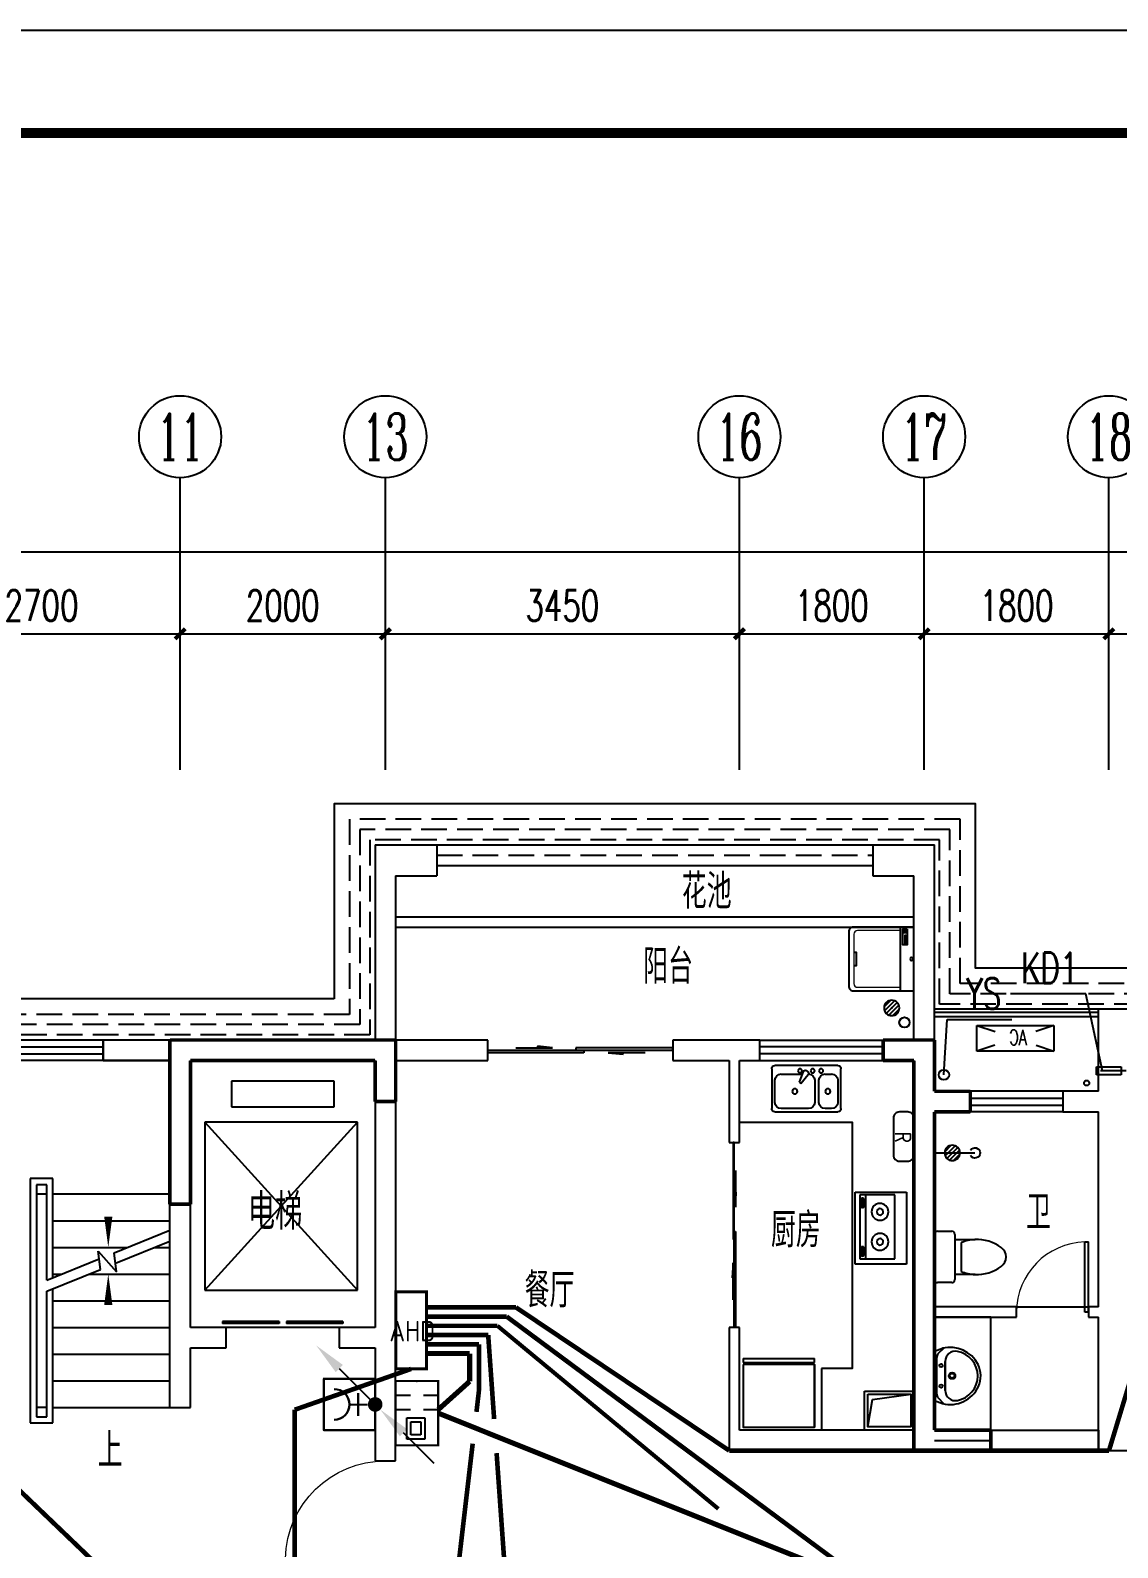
# Model space of a CAD drawing. Extents: x -993182 to -819982, y 169304 to 600104.
# Drawn here: x -881358 to -870763, y 278323 to 293104 of the extents above; entities that cross this region are included whole.
import ezdxf
from ezdxf.enums import TextEntityAlignment as Align

# ---------------------------------------------------------------- set-up
doc = ezdxf.new("R2010")
doc.units = 0
doc.header["$LTSCALE"] = 1000
doc.header["$MEASUREMENT"] = 0
doc.linetypes.add('DASH', pattern=[0.35, 0.25, -0.1])
for name, color, linetype in [('AXIS', 3, 'Continuous'), ('AXIS_TEXT', 7, 'Continuous'), ('DIM_LEAD', 3, 'Continuous'), ('DIM_SYMB', 3, 'Continuous'), ('EQUIP-安防', 3, 'Continuous'), ('EQUIP-消防', 3, 'Continuous'), ('EQUIP-通讯', 3, 'Continuous'), ('kan', 146, 'Continuous'), ('KTIAO', 124, 'Continuous'), ('LWIRE', 4, 'Continuous'), ('PUB_TEXT', 7, 'Continuous'), ('PUB_TITLE', 146, 'Continuous'), ('STAIR', 2, 'Continuous'), ('VPIPE-污水', 2, 'Continuous'), ('WALL', 4, 'Continuous'), ('WINDOW', 2, 'Continuous'), ('WIRE-信号', 4, 'TG_S'), ('WIRE-综合布线', 5, 'TG_GCS'), ('WIRE-网络', 6, 'TG_TD'), ('WIRE-通讯', 4, 'TG_TP'), ('冷凝水管', 6, 'Continuous'), ('家具', 187, 'Continuous'), ('屋面', 139, 'Continuous'), ('栏杆', 169, 'Continuous'), ('空调、空调洞', 66, 'Continuous'), ('面层', 215, 'Continuous')]:
    doc.layers.add(name, color=color, linetype=linetype)
doc.layers.add('RENDERING', color=125, linetype='Continuous', lineweight=13)
doc.layers.add('洁、厨具', color=8, linetype='Continuous', lineweight=9)
doc.styles.add('_ROMANC', font='romanc__.ttf', dxfattribs={"width": 0.700005})
doc.styles.add('_SIMPLEX', font='SIMPLEX.shx', dxfattribs={"width": 0.75})
doc.styles.add('_TCH_AXIS', font='COMPLEX', dxfattribs={"bigfont": 'GBCBIG'})
doc.styles.add('_TCH_DIM', font='SIMPLEX', dxfattribs={"bigfont": 'GBCBIG'})
doc.styles.add('_TCH_DIM_T3', font='SIMPLEX', dxfattribs={"width": 0.705882, "bigfont": 'GBCBIG'})
doc.styles.add('_TEL_ATTDEF', font='GBENOR', dxfattribs={"width": 0.8, "height": 3, "bigfont": 'GBCBIG'})
doc.styles.add('_TEL_DIM', font='ICED', dxfattribs={"width": 0.8, "height": 3.5, "bigfont": 'BZHZ'})
doc.styles.add('COMPLEX', font='COMPLEX')
doc.styles.add('DIM_FONT', font='simplex_.ttf', dxfattribs={"width": 0.7, "bigfont": 'GBCBIG'})
doc.styles.add('hnurban', font='tssdeng.shx', dxfattribs={"width": 0.8, "bigfont": 'tssdchn.shx'})
doc.styles.get("Standard").update_dxf_attribs({"font": 'gbenor.shx', "bigfont": 'gbcbig.shx'})
doc.styles.add('TG_LINETYPE', font='ICED', dxfattribs={"width": 0.8, "height": 2, "bigfont": 'BZHZ'})
doc.linetypes.add('TG_GCS', pattern='A,1,-0.6,["GCS",TG_LINETYPE,S=0.1,R=0,X=-0.52,Y=-0.1],0', length=1.6)
doc.linetypes.add('TG_S', pattern='A,1,-0.3,["S",TG_LINETYPE,S=0.1,R=0,X=-0.23,Y=-0.1],0', length=1.3)
doc.linetypes.add('TG_TD', pattern='A,1,-0.45,["TD",TG_LINETYPE,S=0.1,R=0,X=-0.38,Y=-0.1],0', length=1.45)
doc.linetypes.add('TG_TD+TV', pattern='A,1,-0.9,["TD+TV",TG_LINETYPE,S=0.1,R=0,X=-0.82,Y=-0.1],0', length=1.9)
doc.linetypes.add('TG_TP', pattern='A,1,-0.45,["TP",TG_LINETYPE,S=0.1,R=0,X=-0.38,Y=-0.1],0', length=1.45)
doc.linetypes.add('TG_WS', pattern='A,1,-0.45,["WS",TG_LINETYPE,S=0.1,R=0,X=-0.38,Y=-0.1],0', length=1.45)
doc.dimstyles.new('_TCH_ARCH&&100', dxfattribs={"dimtxt": 297.5, "dimasz": 100, "dimexe": 250, "dimexo": 300, "dimgap": 126.25, "dimtad": 1, "dimdec": 0, "dimzin": 0, "dimdsep": 46, "dimtxsty": '_TCH_DIM_T3', "dimblk": 'ARCHTICK', "dimcen": 0.09, "dimclrt": 7, "dimazin": 2, "dimtfac": 1, "dimtdec": 0, "dimtix": 1, "dimtmove": 2, "dimatfit": 3, "dimfxl": 0, "dimtolj": 1, "dimtzin": 0, "dimarcsym": 0})

# ---------------------------------------------------------------- blocks, each defined once
blk = doc.blocks.new('ASDGFSDFGGDF')
at = {"layer": '家具'}
for p, q in [((695, -609), (695, 0)), ((695, -609), (695, 0)), ((0, -670), (0, -629)), ((0, -629), (28, -629)), ((0, -670), (695, -670)), ((28, -629), (28, -609)), ((695, -609), (666, -609)), ((666, -609), (666, -629)), ((666, -629), (695, -629)), ((695, -629), (695, -670))]:
    blk.add_line(p, q, dxfattribs=at)
for points in [[(0, -609), (0, 0), (695, 0), (695, -609)], [(666, -609), (28, -609), (28, -629), (666, -629)]]:
    blk.add_lwpolyline(points, close=True, dxfattribs=at)
blk = doc.blocks.new('sdfdsfgf')
at = {"layer": '家具'}
for points in [[(1414289, 21341), (1413809, 21341), (1413809, 20961), (1414289, 20961), (1414289, 21341)], [(1414259, 20991), (1414211, 21259), (1413839, 21311)]]:
    blk.add_lwpolyline(points, dxfattribs=at)
blk.add_lwpolyline([(1414259, 21311), (1413839, 21311), (1413839, 20991), (1414259, 20991)], close=True, dxfattribs=at)
blk = doc.blocks.new('A$C685A49D5')
at = {"layer": '家具'}
for p, q in [((31, 450), (644, 450)), ((0, 31), (0, 419)), ((31, 307), (31, 92)), ((153, 368), (92, 368)), ((215, 92), (215, 307)), ((256, 307), (256, 92)), ((390, 277), (320, 363)), ((340, 402), (325, 393)), ((369, 391), (408, 287)), ((583, 368), (377, 368)), ((644, 92), (644, 307)), ((675, 419), (675, 31)), ((408, 287), (390, 277)), ((644, 0), (31, 0)), ((92, 31), (153, 31)), ((317, 31), (583, 31))]:
    blk.add_line(p, q, dxfattribs=at)
for centre, radius in [((194, 399), 20.5), ((276, 399), 20.5), ((399, 399), 20.5), ((128, 199), 25.6), ((450, 199), 25.6)]:
    blk.add_circle(centre, radius, dxfattribs=at)
for centre, radius, start, end in [((31, 419), 30.7, 90, 180), ((644, 419), 30.7, 0, 90), ((92, 307), 61.4, 90, 180), ((153, 307), 61.4, 0, 90), ((317, 307), 61.4, 90, 180), ((335, 376), 20.5, 120, 219.4623), ((350, 384), 20.5, 20.5377, 120), ((583, 307), 61.4, 0, 90), ((31, 31), 30.7, 180, 270), ((92, 92), 61.4, 180, 270), ((153, 92), 61.4, 270, 0), ((317, 92), 61.4, 180, 270), ((583, 92), 61.4, 270, 0), ((644, 31), 30.7, 270, 0)]:
    blk.add_arc(centre, radius, start, end, dxfattribs=at)
at = {"layer": '家具', "style": 'DIM_FONT', "width": 0.8, "flags": 9}
for tag in ['YSIZE', 'XSIZE']:
    blk.add_attdef(tag, (338, 450), '', height=0.5, rotation=270, dxfattribs=at)
blk = doc.blocks.new('$plan$00001601')
at = {"layer": '家具'}
for p, q in [((-350, 16), (350, 16)), ((-350, -484), (-350, 16)), ((350, 16), (350, -484)), ((-323, -98), (-323, -440)), ((299, -98), (-323, -98)), ((299, -440), (299, -98)), ((-323, -384), (299, -384)), ((-323, -440), (299, -440)), ((-291, -407), (-291, -418)), ((-216, -416), (-280, -416)), ((-280, -416), (-280, -433)), ((-280, -433), (-216, -433)), ((-216, -433), (-216, -416)), ((-199, -408), (-199, -418)), ((182, -407), (182, -418)), ((193, -416), (193, -433)), ((257, -416), (193, -416)), ((193, -433), (257, -433)), ((257, -433), (257, -416)), ((274, -408), (274, -418)), ((350, -484), (-350, -484))]:
    blk.add_line(p, q, dxfattribs=at)
for points in [[(-199, -408, 0.259034), (-201, -404, 0.076276), (-213, -399, 0.036515), (-226, -397, 0.026615), (-245, -396, 0.026615), (-264, -397, 0.036515), (-277, -399, 0.076276), (-289, -404, 0.259034), (-291, -408, 0.078462), (-291, -409, 0.056762)], [(-199, -418, 0.259034), (-201, -415, 0.076276), (-213, -410, 0.036515), (-226, -407, 0.026615), (-245, -406, 0.026615), (-264, -407, 0.036515), (-277, -410, 0.076276), (-289, -415, 0.259034), (-291, -418, 0.259034), (-289, -422, 0.056762), (-280, -426, 0.036515)], [(-216, -427, 0.008736), (-213, -427, 0.076276), (-201, -422, 0.259034), (-199, -418, 0.259034)], [(274, -408, 0.259034), (272, -404, 0.076276), (260, -399, 0.036515), (247, -397, 0.026615), (228, -396, 0.026615), (209, -397, 0.036515), (196, -399, 0.076276), (184, -404, 0.259034), (182, -408, 0.078462), (182, -409, 0.056762)], [(274, -418, 0.259034), (272, -415, 0.076276), (260, -410, 0.036515), (247, -407, 0.026615), (228, -406, 0.026615), (209, -407, 0.036515), (196, -410, 0.076276), (184, -415, 0.259034), (182, -418, 0.259034), (184, -422, 0.056762), (193, -426, 0.036515)], [(257, -427, 0.008736), (260, -427, 0.076276), (272, -422, 0.259034), (274, -418, 0.259034)]]:
    blk.add_lwpolyline(points, format="xyb", dxfattribs=at)
for centre, radius, start, end in [((-158, -243), 82.5, 0.964, 0), ((-158, -243), 31.6, 0.6532, 0), ((134, -243), 82.5, 180, 179.036), ((134, -243), 31.6, 180, 179.3468)]:
    blk.add_arc(centre, radius, start, end, dxfattribs=at)
blk = doc.blocks.new('A$C3451006C')
blk.add_lwpolyline([(-50, 330), (-50, -30, 0.414214), (10, -90), (90, -90, 0.414214), (150, -30), (150, 330, 0.414214), (90, 390), (10, 390, 0.414214)], format="xyb", close=True)
at = {"style": '_SIMPLEX', "width": 0.8}
blk.add_text('R', height=150, rotation=270, dxfattribs=at).set_placement((-32, 144), align=Align.CENTER)
blk = doc.blocks.new('$plan$00001623')
at = {"layer": '家具', "linetype": 'Continuous'}
blk.add_line((-341, -145), (342, -145), dxfattribs=at)
at = {"layer": '家具'}
blk.add_lwpolyline([(295, -706), (-295, -706, -0.414214), (-345, -656), (-345, 0), (345, 0), (345, -656, -0.414214)], format="xyb", close=True, dxfattribs=at)
at = {"layer": '家具', "lineweight": 13}
blk.add_lwpolyline([(307, -145), (307, -611, -0.414214), (267, -651), (-267, -651, -0.414214), (-307, -611), (-307, -145)], format="xyb", dxfattribs=at)
at = {"layer": '家具'}
for points in [[(323, -72), (152, -72), (152, -120), (323, -120)], [(163, -86), (177, -86), (177, -99), (163, -99)], [(189, -86), (202, -86), (202, -99), (189, -99)], [(213, -86), (227, -86), (227, -99), (213, -99)], [(239, -86), (253, -86), (253, -99), (239, -99)], [(281, -110), (309, -110), (309, -80), (281, -80)]]:
    blk.add_lwpolyline(points, close=True, dxfattribs=at)
blk.add_lwpolyline([(-71, -651), (-71, -623), (0, -623), (71, -623), (71, -651)], dxfattribs=at)
blk.add_circle((0, -25), 16, dxfattribs=at)
blk = doc.blocks.new('90304092557924')
at = {"layer": 'KTIAO'}
for p, q in [((-375, 125), (-198, 66)), ((-375, 125), (-375, -125)), ((375, 125), (-375, 125)), ((375, 125), (198, 66)), ((375, -125), (375, 125)), ((-203, -68), (-375, -125)), ((-375, -125), (375, -125)), ((200, -67), (375, -125))]:
    blk.add_line(p, q, dxfattribs=at)
at = {"layer": 'KTIAO', "style": '_ROMANC', "width": 0.7}
blk.add_text('AC', height=148.6, dxfattribs=at).set_placement((-113, -66))
at = {"layer": 'KTIAO', "style": 'DIM_FONT', "oblique": 0, "width": 0.6, "flags": 9}
for tag in ['XSIZE', 'YSIZE']:
    blk.add_attdef(tag, (-375, -125), '', height=0.5, dxfattribs=at)
blk = doc.blocks.new('M_E6')
for p, q in [((-240, 0), (-270, -79)), ((240, 0), (-240, 0)), ((-237, 0), (239, 0)), ((240, 0), (270, -79)), ((-213, -36), (-271, -91)), ((-179, -23), (181, -23)), ((141, -105), (-141, -105)), ((-141, -105), (141, -105)), ((217, -37), (274, -95))]:
    blk.add_line(p, q)
for centre, radius in [((-99, -65), 16.3), ((2, -172), 31.6), ((101, -65), 16.3), ((2, -172), 23)]:
    blk.add_circle(centre, radius)
for centre, radius, start, end in [((28, -152), 307, 166.1751, 244.7296), ((-141, -205), 100, 90, 190.5602), ((-179, -73), 50, 90, 133.181), ((-28, -152), 307, 297.0639, 13.8249), ((141, -205), 100, 349.4398, 90), ((181, -73), 50, 44.5607, 90), ((0, -179), 243, 190.5602, 349.4398), ((0, -201), 250, 245.8071, 296.4628), ((28, -152), 307, 266.589, 266.5936)]:
    blk.add_arc(centre, radius, start, end)
at = {"width": 0.8, "flags": 9}
for tag in ['XSIZE', 'YSIZE']:
    blk.add_attdef(tag, (0, 0), '', height=0.5, dxfattribs=at)
blk = doc.blocks.new('1')
for p, q in [((-550, -239), (-550, 201)), ((-520, 231), (-380, 231)), ((-350, 201), (-350, 151)), ((-350, 151), (-350, -189)), ((-350, 151), (-154, 151)), ((-289, 121), (-289, -159)), ((-380, -269), (-520, -269)), ((-154, -189), (-350, -189)), ((-350, -189), (-350, -239))]:
    blk.add_line(p, q)
for centre, radius, start, end in [((-520, 201), 30, 90, 180), ((-380, 201), 30, 360, 90), ((-137, -247), 398, 92.544, 112.5495), ((-137, -247), 398, 53.3619, 92.544), ((40, -19), 110, 303.4509, 56.5491), ((-137, 208), 398, 267.456, 306.6381), ((-520, -239), 30, 180, 270), ((-380, -239), 30, 270, 360), ((-137, 208), 398, 247.4505, 267.456)]:
    blk.add_arc(centre, radius, start, end)
blk = doc.blocks.new('$lvtry$00000168')
at = {"color": 0}
blk.add_line((0, 0), (0, -395), dxfattribs=at)
blk.add_arc((0, -395), 50, 121.0332, 58.9668, dxfattribs=at)
for p in [(0, 0), (0, -223)]:
    blk.add_point(p, dxfattribs=at)
blk = doc.blocks.new('$lvtry$00000171')
for p, q in [((-74, 11), (-11, 74)), ((-70, -27), (27, 70)), ((-53, -53), (53, 53)), ((-27, -70), (70, 27)), ((11, -74), (74, -11))]:
    blk.add_line(p, q)
blk.add_circle((0, 0), 75)
blk.add_point((0, 0))
blk = doc.blocks.new('A$C6BE329BC')
at = {"layer": '家具'}
blk.add_blockref('$lvtry$00000168', (75, 445), dxfattribs=at)
at = {"layer": '家具', "rotation": 180}
blk.add_blockref('$lvtry$00000171', (75, 271), dxfattribs=at)
blk = doc.blocks.new('TRHH')
at = {"color": 6}
blk.add_circle((-233616, -461390), 50, dxfattribs=at)
blk = doc.blocks.new('q5')
at = {"color": 3, "const_width": 35}
for points in [[(-508342, -554044), (-506142, -554044)], [(-508342, -555644), (-508342, -554044)], [(-506142, -554644), (-506142, -554044)], [(-501392, -554044), (-500892, -554044)], [(-501392, -554244), (-501392, -554044)], [(-500892, -554544), (-500892, -554044)], [(-508142, -554244), (-506342, -554244)], [(-508142, -555644), (-508142, -554244)], [(-506342, -554644), (-506342, -554244)], [(-501392, -554244), (-501092, -554244)], [(-501092, -554744), (-501092, -554244)], [(-500892, -554544), (-500542, -554544)], [(-500542, -554544), (-500542, -554744)], [(-506142, -554644), (-506342, -554644)], [(-501092, -558044), (-501092, -554744)], [(-500892, -557844), (-500892, -554744)], [(-500892, -554744), (-500542, -554744)], [(-508142, -555644), (-508342, -555644)], [(-500892, -557844), (-500342, -557844)], [(-500342, -557844), (-500342, -558044)], [(-501092, -558044), (-500342, -558044)]]:
    blk.add_lwpolyline(points, dxfattribs=at)
blk = doc.blocks.new('A$C06D6341B')
at = {"layer": '空调、空调洞', "linetype": 'DASH'}
for p, q in [((40, 0), (40, 340)), ((80, 290), (0, 290)), ((0, 290), (0, 50)), ((80, 50), (80, 290)), ((0, 50), (80, 50))]:
    blk.add_line(p, q, dxfattribs=at)
blk = doc.blocks.new('kt')
at = {"layer": 'DIM_LEAD'}
for p, q in [((-423467, -787455), (-424204, -787455)), ((-423307, -788204), (-423467, -787455)), ((-423307, -788204), (-423467, -787455)), ((-423307, -788204), (-423467, -787455)), ((-423307, -788204), (-423467, -787455)), ((-423307, -788204), (-423467, -787455))]:
    blk.add_line(p, q, dxfattribs=at)
at = {"layer": 'VPIPE-污水'}
blk.add_circle((-425236, -787733, -76424), 50, dxfattribs=at)
at = {"layer": '冷凝水管'}
blk.add_circle((-423460, -788323, -76424), 25, dxfattribs=at)
at = {"layer": '家具', "yscale": -1, "rotation": 89.9999999999961}
blk.add_blockref('$lvtry$00000171', (-425360, -787592, -76424), dxfattribs=at)
at = {"layer": '空调、空调洞', "xscale": -1, "rotation": 90}
blk.add_blockref('A$C06D6341B', (-423074, -788164, -76424), dxfattribs=at)
at = {"layer": 'DIM_LEAD', "color": 7, "style": '_TCH_DIM', "width": 0.705882}
blk.add_text('KD1', height=297.5, dxfattribs=at).set_placement((-424099, -787350))
blk = doc.blocks.new('trh')
at = {"layer": 'DIM_LEAD'}
for p, q in [((-233616, -461390), (-233585, -460851)), ((-233585, -460851), (-232953, -460851))]:
    blk.add_line(p, q, dxfattribs=at)
at = {"layer": 'DIM_LEAD', "color": 7, "style": '_TCH_DIM', "width": 0.705882}
blk.add_text('YS', height=297.5, dxfattribs=at).set_placement((-233398, -460746))
blk = doc.blocks.new('$DorLib2D$00000131')
at = {"color": 0, "linetype": 'Continuous'}
for p, q in [((0.15, 0.125), (0.2319, 0.1973)), ((0.2319, 0.1973), (0.2319, 0.125)), ((-0.5, 0.125), (-0.5, 0)), ((0.0192, 0.125), (-0.5, 0.125)), ((0.0192, 0), (0.0192, 0.125)), ((0.35, 0.125), (0.15, 0.125)), ((-0.5, 0), (0.0192, 0)), ((-0.024, 0), (0.5, 0)), ((-0.024, -0.125), (-0.024, 0)), ((0.5, 0), (0.5, -0.125)), ((-0.35, -0.125), (-0.15, -0.125)), ((-0.2319, -0.1973), (-0.2319, -0.125)), ((-0.15, -0.125), (-0.2319, -0.1973)), ((0.5, -0.125), (-0.024, -0.125))]:
    blk.add_line(p, q, dxfattribs=at)
blk = doc.blocks.new('$WINLIB2D$00000001')
at = {"color": 0}
for points in [[(-0.5, 0.5), (-0.5, -0.5)], [(-0.5, 0.5), (0.5, 0.5)], [(0.5, -0.5), (0.5, 0.5)], [(0.5, 0.167), (-0.5, 0.167)], [(0.5, -0.167), (-0.5, -0.167)], [(-0.5, -0.5), (0.5, -0.5)]]:
    blk.add_lwpolyline(points, dxfattribs=at)
blk = doc.blocks.new('$DorLib2D$00000001')
for p, q in [((0.45, 0.975), (0.5, 0.975)), ((0.45, 0), (0.45, 0.975)), ((0.5, 0), (0.5, 0.975)), ((0.5, 0), (0.45, 0))]:
    blk.add_line(p, q)
at = {"lineweight": 13}
blk.add_arc((0.475, 0), 0.975, 91.4693, 180, dxfattribs=at)
blk = doc.blocks.new('$DorLib2D$00000127')
at = {"color": 0, "linetype": 'Continuous'}
for p, q in [((-0.033, 0.795), (-0.533, 0.795)), ((-0.533, 0.795), (-0.533, 0.69)), ((-0.033, 0.69), (-0.533, 0.69)), ((-0.033, 0.795), (-0.033, 0.69)), ((0.033, 0.795), (0.033, 0.69)), ((0.533, 0.795), (0.033, 0.795)), ((0.533, 0.69), (0.033, 0.69)), ((0.533, 0.795), (0.533, 0.69)), ((0.5, 0.5), (-0.5, 0.5))]:
    blk.add_line(p, q, dxfattribs=at)
blk = doc.blocks.new('_AXISO')
blk.add_circle((0, 0), 0.5)
at = {"layer": 'AXIS_TEXT', "style": 'COMPLEX', "width": 1.041667}
blk.add_attdef('A', text='', height=0.56, dxfattribs=at).set_placement((-0.25, -0.28), (0.25, -0.28), align=Align.FIT)
blk = doc.blocks.new('_ArchTick')
at = {"color": 0, "linetype": 'ByBlock', "const_width": 0.4}
blk.add_lwpolyline([(-0.5, -0.5), (0.5, 0.5)], dxfattribs=at)
blk = doc.blocks.new('*D498')
at = {"layer": 'AXIS', "color": 0, "lineweight": -2}
for p, q in [((-254209, -458420), (-254209, -456044)), ((-198509, -458420), (-198509, -456044)), ((-254209, -456294), (-198509, -456294))]:
    blk.add_line(p, q, dxfattribs=at)
at = {"layer": 'Defpoints', "color": 0}
for p in [(-198509, -456294), (-254209, -458720), (-198509, -458720)]:
    blk.add_point(p, dxfattribs=at)
at = {"layer": 'AXIS', "color": 0, "lineweight": -2, "xscale": 100, "yscale": 100, "zscale": 100, "rotation": 180}
blk.add_blockref('_ArchTick', (-254209, -456294), dxfattribs=at)
at = {"layer": 'AXIS', "color": 0, "lineweight": -2, "xscale": 100, "yscale": 100, "zscale": 100}
blk.add_blockref('_ArchTick', (-198509, -456294), dxfattribs=at)
at = {"layer": 'AXIS', "color": 7, "insert": (-226359, -456019), "char_height": 297.5, "attachment_point": 5, "style": '_TCH_DIM_T3'}
blk.add_mtext('\\A1;55700', dxfattribs=at)
blk = doc.blocks.new('*D504')
at = {"layer": 'AXIS', "color": 0, "lineweight": -2}
for p, q in [((-243759, -458420), (-243759, -456844)), ((-241059, -458420), (-241059, -456844)), ((-243759, -457094), (-241059, -457094))]:
    blk.add_line(p, q, dxfattribs=at)
at = {"layer": 'Defpoints', "color": 0}
for p in [(-241059, -457094), (-243759, -458720), (-241059, -458720)]:
    blk.add_point(p, dxfattribs=at)
at = {"layer": 'AXIS', "color": 0, "lineweight": -2, "xscale": 100, "yscale": 100, "zscale": 100, "rotation": 180}
blk.add_blockref('_ArchTick', (-243759, -457094), dxfattribs=at)
at = {"layer": 'AXIS', "color": 0, "lineweight": -2, "xscale": 100, "yscale": 100, "zscale": 100}
blk.add_blockref('_ArchTick', (-241059, -457094), dxfattribs=at)
at = {"layer": 'AXIS', "color": 7, "insert": (-242409, -456819), "char_height": 297.5, "attachment_point": 5, "style": '_TCH_DIM_T3'}
blk.add_mtext('\\A1;2700', dxfattribs=at)
blk = doc.blocks.new('*D505')
at = {"layer": 'AXIS', "color": 0, "lineweight": -2}
for p, q in [((-241059, -458420), (-241059, -456844)), ((-239059, -458420), (-239059, -456844)), ((-241059, -457094), (-239059, -457094))]:
    blk.add_line(p, q, dxfattribs=at)
at = {"layer": 'Defpoints', "color": 0}
for p in [(-239059, -457094), (-241059, -458720), (-239059, -458720)]:
    blk.add_point(p, dxfattribs=at)
at = {"layer": 'AXIS', "color": 0, "lineweight": -2, "xscale": 100, "yscale": 100, "zscale": 100, "rotation": 180}
blk.add_blockref('_ArchTick', (-241059, -457094), dxfattribs=at)
at = {"layer": 'AXIS', "color": 0, "lineweight": -2, "xscale": 100, "yscale": 100, "zscale": 100}
blk.add_blockref('_ArchTick', (-239059, -457094), dxfattribs=at)
at = {"layer": 'AXIS', "color": 7, "insert": (-240059, -456819), "char_height": 297.5, "attachment_point": 5, "style": '_TCH_DIM_T3'}
blk.add_mtext('\\A1;2000', dxfattribs=at)
blk = doc.blocks.new('*D506')
at = {"layer": 'AXIS', "color": 0, "lineweight": -2}
for p, q in [((-239059, -458420), (-239059, -456844)), ((-235609, -458420), (-235609, -456844)), ((-239059, -457094), (-235609, -457094))]:
    blk.add_line(p, q, dxfattribs=at)
at = {"layer": 'Defpoints', "color": 0}
for p in [(-235609, -457094), (-239059, -458720), (-235609, -458720)]:
    blk.add_point(p, dxfattribs=at)
at = {"layer": 'AXIS', "color": 0, "lineweight": -2, "xscale": 100, "yscale": 100, "zscale": 100, "rotation": 180}
blk.add_blockref('_ArchTick', (-239059, -457094), dxfattribs=at)
at = {"layer": 'AXIS', "color": 0, "lineweight": -2, "xscale": 100, "yscale": 100, "zscale": 100}
blk.add_blockref('_ArchTick', (-235609, -457094), dxfattribs=at)
at = {"layer": 'AXIS', "color": 7, "insert": (-237334, -456819), "char_height": 297.5, "attachment_point": 5, "style": '_TCH_DIM_T3'}
blk.add_mtext('\\A1;3450', dxfattribs=at)
blk = doc.blocks.new('*D507')
at = {"layer": 'AXIS', "color": 0, "lineweight": -2}
for p, q in [((-235609, -458420), (-235609, -456844)), ((-233809, -458420), (-233809, -456844)), ((-235609, -457094), (-233809, -457094))]:
    blk.add_line(p, q, dxfattribs=at)
at = {"layer": 'Defpoints', "color": 0}
for p in [(-233809, -457094), (-235609, -458720), (-233809, -458720)]:
    blk.add_point(p, dxfattribs=at)
at = {"layer": 'AXIS', "color": 0, "lineweight": -2, "xscale": 100, "yscale": 100, "zscale": 100, "rotation": 180}
blk.add_blockref('_ArchTick', (-235609, -457094), dxfattribs=at)
at = {"layer": 'AXIS', "color": 0, "lineweight": -2, "xscale": 100, "yscale": 100, "zscale": 100}
blk.add_blockref('_ArchTick', (-233809, -457094), dxfattribs=at)
at = {"layer": 'AXIS', "color": 7, "insert": (-234709, -456819), "char_height": 297.5, "attachment_point": 5, "style": '_TCH_DIM_T3'}
blk.add_mtext('\\A1;1800', dxfattribs=at)
blk = doc.blocks.new('*D508')
at = {"layer": 'AXIS', "color": 0, "lineweight": -2}
for p, q in [((-233809, -458420), (-233809, -456844)), ((-232009, -458420), (-232009, -456844)), ((-233809, -457094), (-232009, -457094))]:
    blk.add_line(p, q, dxfattribs=at)
at = {"layer": 'Defpoints', "color": 0}
for p in [(-232009, -457094), (-233809, -458720), (-232009, -458720)]:
    blk.add_point(p, dxfattribs=at)
at = {"layer": 'AXIS', "color": 0, "lineweight": -2, "xscale": 100, "yscale": 100, "zscale": 100, "rotation": 180}
blk.add_blockref('_ArchTick', (-233809, -457094), dxfattribs=at)
at = {"layer": 'AXIS', "color": 0, "lineweight": -2, "xscale": 100, "yscale": 100, "zscale": 100}
blk.add_blockref('_ArchTick', (-232009, -457094), dxfattribs=at)
at = {"layer": 'AXIS', "color": 7, "insert": (-232909, -456819), "char_height": 297.5, "attachment_point": 5, "style": '_TCH_DIM_T3'}
blk.add_mtext('\\A1;1800', dxfattribs=at)
blk = doc.blocks.new('*D509')
at = {"layer": 'AXIS', "color": 0, "lineweight": -2}
for p, q in [((-232009, -458420), (-232009, -456844)), ((-228709, -458420), (-228709, -456844)), ((-232009, -457094), (-228709, -457094))]:
    blk.add_line(p, q, dxfattribs=at)
at = {"layer": 'Defpoints', "color": 0}
for p in [(-228709, -457094), (-232009, -458720), (-228709, -458720)]:
    blk.add_point(p, dxfattribs=at)
at = {"layer": 'AXIS', "color": 0, "lineweight": -2, "xscale": 100, "yscale": 100, "zscale": 100, "rotation": 180}
blk.add_blockref('_ArchTick', (-232009, -457094), dxfattribs=at)
at = {"layer": 'AXIS', "color": 0, "lineweight": -2, "xscale": 100, "yscale": 100, "zscale": 100}
blk.add_blockref('_ArchTick', (-228709, -457094), dxfattribs=at)
at = {"layer": 'AXIS', "color": 7, "insert": (-230359, -456819), "char_height": 297.5, "attachment_point": 5, "style": '_TCH_DIM_T3'}
blk.add_mtext('\\A1;3300', dxfattribs=at)
blk = doc.blocks.new('$equip$00002334')
for p, q in [((-0.75, 0.304), (-0.75, -0.296)), ((0.75, 0.304), (-0.75, 0.304)), ((0.75, -0.296), (0.75, 0.304)), ((-0.75, -0.296), (0.75, -0.296))]:
    blk.add_line(p, q)
at = {"const_width": 0.06}
blk.add_lwpolyline([(-0.75, 0.304), (0.75, 0.304), (0.75, -0.296), (-0.75, -0.296), (-0.75, 0.304), (0.75, 0.304)], dxfattribs=at)
for p in [(0, 0.304), (-0.75, 0.004), (0.75, 0.004), (0, -0.296)]:
    blk.add_point(p)
at = {"color": 7, "style": '_TEL_DIM'}
blk.add_attdef('$TEXT$', text='', height=0.4, dxfattribs=at).set_placement((-0.012, 0.028), align=Align.MIDDLE_CENTER)
at = {"color": 7, "flags": 1}
blk.add_attdef('A', text='', height=0.00002, dxfattribs=at).set_placement((0, 0), align=Align.MIDDLE_CENTER)
blk = doc.blocks.new('$equip$00002625')
at = {"linetype": 'Continuous'}
for p, q in [((-0.625, -0.415), (-0.625, 0.415)), ((-0.625, 0.415), (0.625, 0.415)), ((0.071, 0.129), (0.071, 0.415)), ((0.35, 0.129), (0.35, 0.415)), ((0.625, 0.415), (0.625, -0.415)), ((0.071, -0.415), (0.071, -0.129)), ((0.35, -0.415), (0.35, -0.129)), ((0.625, -0.415), (-0.625, -0.415))]:
    blk.add_line(p, q, dxfattribs=at)
for p, q in [((-0.092, 0.153), (-0.504, 0.153)), ((-0.504, 0.153), (-0.504, -0.199)), ((-0.172, 0.073), (-0.424, 0.073)), ((-0.424, 0.073), (-0.424, -0.119)), ((-0.172, -0.119), (-0.172, 0.073)), ((-0.092, -0.199), (-0.092, 0.153)), ((-0.504, -0.199), (-0.092, -0.199)), ((-0.424, -0.119), (-0.172, -0.119))]:
    blk.add_line(p, q)
at = {"const_width": 0.04}
blk.add_lwpolyline([(-0.625, 0.415), (0.625, 0.415), (0.625, -0.415), (-0.625, -0.415), (-0.625, 0.415), (0.625, 0.415)], dxfattribs=at)
for p in [(0, 0.415), (-0.625, 0), (0.625, 0), (0, -0.415)]:
    blk.add_point(p)
at = {"color": 7, "style": '_TEL_DIM', "flags": 1}
blk.add_attdef('A', text='', height=0.000025, dxfattribs=at).set_placement((0, 0), align=Align.MIDDLE_CENTER)
blk = doc.blocks.new('$equip$00002656')
for p, q in [((-0.5, 1), (-0.5, 0)), ((0.5, 1), (-0.5, 1)), ((0.5, 0), (0.5, 1)), ((-0.219, 0.331), (0.222, 0.331)), ((0, 0.5), (0, 0.15)), ((-0.5, 0), (0.5, 0))]:
    blk.add_line(p, q)
at = {"const_width": 0.04}
blk.add_lwpolyline([(-0.5, 1), (0.5, 1), (0.5, 0), (-0.5, 0), (-0.5, 1), (0.5, 1)], dxfattribs=at)
blk.add_arc((0, 0.8), 0.3, 180, 0)
for p in [(0, 1), (-0.5, 0.5), (0.5, 0.5), (0, 0)]:
    blk.add_point(p)
at = {"color": 7, "flags": 1}
for tag, height, p in [('B', 0.4, (0.762, 0.292)), ('A', 0.00002, (0, 0))]:
    blk.add_attdef(tag, text='', height=height, dxfattribs=at).set_placement(p, align=Align.MIDDLE_CENTER)
blk = doc.blocks.new('$TelecSys$00000081')
for p, q in [((0.104, 0.104), (0.104, 0.104)), ((-0.104, -0.104), (-0.104, -0.104)), ((-1.15, -1.15), (-0.55, -0.55))]:
    blk.add_line(p, q)
at = {"const_width": 0.142}
blk.add_lwpolyline([(0.071, 0, 1), (-0.071, 0, 1)], format="xyb", close=True, dxfattribs=at)
blk.add_solid([(-0.62, -0.48), (-0.48, -0.62), (-0.1, -0.1)])
at = {"width": 0.8, "flags": 9}
blk.add_attdef('A', (0, 0), '', height=0.00002, rotation=180, dxfattribs=at)
blk = doc.blocks.new('$TelecSys$00000079')
for p, q in [((0.7, 0.7), (0, 0)), ((0.104, 0.104), (0.104, 0.104)), ((-0.104, -0.104), (-0.104, -0.104))]:
    blk.add_line(p, q)
at = {"const_width": 0.142}
blk.add_lwpolyline([(-0.071, 0, 1), (0.071, 0, 1)], format="xyb", close=True, dxfattribs=at)
blk.add_solid([(0.63, 0.77), (0.77, 0.63), (1.15, 1.15)])
at = {"width": 0.8, "flags": 9}
blk.add_attdef('A', (0, 0), '', height=0.00002, dxfattribs=at)
blk = doc.blocks.new('5#、7#楼参照')
at = {"layer": 'AXIS'}
for p, q in [((-241058.8, -457774.7), (-241058.8, -455574.4)), ((-239058.8, -457774.7), (-239058.8, -455574.4)), ((-235608.8, -457774.7), (-235608.8, -455574.4)), ((-233808.8, -457774.7), (-233808.8, -455574.4)), ((-232008.8, -457774.7), (-232008.8, -455574.4))]:
    blk.add_line(p, q, dxfattribs=at)
at = {"layer": 'DIM_SYMB'}
for points in [[(-243058.8, -464760.9, 0, 0, 0), (-243058.8, -461900.9, 0, 0, 0), (-241758.8, -461900.9, 0, 0, 0), (-241758.8, -463070.9, 0, 80, 0), (-241758.8, -462770.9, 0, 0, 0)], [(-241758.8, -464760.9, 0, 0, 0), (-241758.8, -463330.9, 0, 80, 0), (-241758.8, -463630.9, 0, 0, 0)]]:
    blk.add_lwpolyline(points, format="xyseb", dxfattribs=at)
at = {"layer": 'kan'}
for p, q in [((-238558.8, -459150.9), (-234308.8, -459150.9)), ((-238558.8, -459350.9), (-234308.8, -459350.9))]:
    blk.add_line(p, q, dxfattribs=at)
at = {"layer": 'kan', "linetype": 'DASH'}
blk.add_line((-238558.8, -459250.9), (-234308.8, -459250.9), dxfattribs=at)
at = {"layer": 'kan', "color": 124}
for p, q in [((-238958.8, -459850.9), (-233908.8, -459850.9)), ((-238958.8, -459950.9), (-233908.8, -459950.9))]:
    blk.add_line(p, q, dxfattribs=at)
at = {"layer": 'kan'}
blk.add_lwpolyline([(-232108.8, -460750.9), (-233708.8, -460750.9)], dxfattribs=at)
at = {"layer": 'PUB_TITLE'}
blk.add_lwpolyline([(-265242.7, -510615.5), (-181142.7, -510615.5), (-181142.7, -451215.5), (-265242.7, -451215.5)], close=True, dxfattribs=at)
at = {"layer": 'PUB_TITLE', "const_width": 100}
blk.add_lwpolyline([(-262742.7, -509615.5), (-182142.7, -509615.5), (-182142.7, -452215.5), (-262742.7, -452215.5)], close=True, dxfattribs=at)
at = {"layer": 'STAIR'}
for p, q in [((-241158.8, -461250.9), (-243658.8, -461250.9)), ((-241158.8, -462550.9), (-241158.8, -461250.9)), ((-242298.8, -462400.9), (-242518.8, -462400.9)), ((-242518.8, -462400.9), (-242518.8, -464780.9)), ((-242358.8, -462460.9), (-242458.8, -462460.9)), ((-242458.8, -462460.9), (-242458.8, -464720.9)), ((-242358.8, -463390.2), (-242358.8, -462460.9)), ((-242298.8, -463365.9), (-242298.8, -462400.9)), ((-242458.8, -462550.9), (-242458.8, -464630.9)), ((-242458.8, -462550.9), (-242358.8, -462550.9)), ((-242358.8, -463390.2), (-242358.8, -462550.9)), ((-242298.8, -462550.9), (-241158.8, -462550.9)), ((-242298.8, -462550.9), (-241158.8, -462550.9)), ((-241158.8, -462903.6), (-241158.8, -462550.9)), ((-242298.8, -462810.9), (-241158.8, -462810.9)), ((-241700.4, -463123.2), (-241158.8, -462903.6)), ((-242298.8, -463070.9), (-241571.3, -463070.9)), ((-241687.7, -463226), (-241158.8, -463011.5)), ((-241305.1, -463070.9), (-241158.8, -463070.9)), ((-241158.8, -464630.9), (-241158.8, -463011.5)), ((-242358.8, -463390.2), (-241848.4, -463183.3)), ((-241835.7, -463286), (-241857.6, -463108.9)), ((-241857.6, -463108.9), (-241677.4, -463308.6)), ((-241677.4, -463308.6), (-241700.4, -463123.2)), ((-242358.8, -463498.1), (-241835.7, -463286)), ((-242298.8, -463330.9), (-242212.5, -463330.9)), ((-241946.3, -463330.9), (-241158.8, -463330.9)), ((-242358.8, -464630.9), (-242358.8, -463498.1)), ((-242358.8, -464720.9), (-242358.8, -463498.1)), ((-242298.8, -464780.9), (-242298.8, -463473.8)), ((-242298.8, -463590.9), (-241158.8, -463590.9)), ((-242298.8, -463850.9), (-241158.8, -463850.9)), ((-242298.8, -464110.9), (-241158.8, -464110.9)), ((-242298.8, -464370.9), (-241158.8, -464370.9)), ((-242358.8, -464630.9), (-242458.8, -464630.9)), ((-242298.8, -464630.9), (-241158.8, -464630.9)), ((-242518.8, -464780.9), (-242298.8, -464780.9)), ((-242458.8, -464720.9), (-242358.8, -464720.9))]:
    blk.add_line(p, q, dxfattribs=at)
at = {"layer": 'STAIR', "color": 197}
for p, q in [((-240558.8, -461450.9, 76423.5), (-240558.8, -461700.9, 76423.5)), ((-239558.8, -461450.9, 76423.5), (-240558.8, -461450.9, 76423.5)), ((-239558.8, -461700.9, 76423.5), (-239558.8, -461450.9, 76423.5)), ((-240558.8, -461700.9, 76423.5), (-239558.8, -461700.9, 76423.5)), ((-240817.7, -461850.9, 76423.5), (-240817.7, -463488.5, 76423.5)), ((-239329.2, -461850.9, 76423.5), (-240817.7, -461850.9, 76423.5)), ((-240817.7, -461850.9, 76423.5), (-239329.2, -463488.5, 76423.5)), ((-240817.7, -463488.5, 76423.5), (-239329.2, -461850.9, 76423.5)), ((-239329.2, -463488.5, 76423.5), (-239329.2, -461850.9, 76423.5)), ((-240817.7, -463488.5, 76423.5), (-239329.2, -463488.5, 76423.5))]:
    blk.add_line(p, q, dxfattribs=at)
at = {"layer": 'WALL'}
for p, q in [((-239158.8, -459150.9), (-239158.8, -461050.9)), ((-239158.8, -459150.9), (-238558.8, -459150.9)), ((-238558.8, -459150.9), (-238558.8, -459450.9)), ((-234308.8, -459150.9), (-233708.8, -459150.9)), ((-234308.8, -459150.9), (-234308.8, -459450.9)), ((-233708.8, -461150.9), (-233708.8, -459150.9)), ((-238958.8, -459450.9), (-238958.8, -461050.9)), ((-238958.8, -459450.9), (-238558.8, -459450.9)), ((-234308.8, -459450.9), (-233908.8, -459450.9)), ((-233908.8, -461050.9), (-233908.8, -459450.9)), ((-231108.8, -460750.9), (-232108.8, -460750.9)), ((-232108.8, -461550.9), (-232108.8, -460750.9)), ((-241058.8, -461050.9), (-241808.8, -461050.9)), ((-241808.8, -461050.9), (-241808.8, -461250.9)), ((-241058.8, -461050.9), (-239158.8, -461050.9)), ((-238058.8, -461050.9), (-238958.8, -461050.9)), ((-238058.8, -461250.9), (-238058.8, -461050.9)), ((-235608.8, -461050.9), (-236258.8, -461050.9)), ((-236258.8, -461050.9), (-236258.8, -461250.9)), ((-235408.8, -461050.9), (-235608.8, -461050.9)), ((-235408.8, -461250.9), (-235408.8, -461050.9)), ((-233908.8, -461050.9), (-234208.8, -461050.9)), ((-234208.8, -461050.9), (-234208.8, -461250.9)), ((-233708.8, -461150.9), (-233708.8, -461550.9)), ((-241808.8, -461250.9), (-241158.8, -461250.9)), ((-241158.8, -463950.9), (-241158.8, -461250.9)), ((-240958.8, -463850.9), (-240958.8, -461250.9)), ((-240958.8, -461250.9), (-239158.8, -461250.9)), ((-239158.8, -461250.9), (-239158.8, -463850.9)), ((-238958.8, -461250.9), (-238058.8, -461250.9)), ((-238958.8, -461250.9), (-238958.8, -463950.9)), ((-236258.8, -461250.9), (-235708.8, -461250.9)), ((-235708.8, -461250.9), (-235708.8, -462050.9)), ((-235608.8, -462050.9), (-235608.8, -461250.9)), ((-235608.8, -461250.9), (-235408.8, -461250.9)), ((-234208.8, -461250.9), (-233908.8, -461250.9)), ((-233908.8, -461250.9), (-233908.8, -461650.9)), ((-233358.8, -461550.9), (-233708.8, -461550.9)), ((-233358.8, -461750.9), (-233358.8, -461550.9)), ((-232108.8, -461550.9), (-232458.8, -461550.9)), ((-232458.8, -461550.9), (-232458.8, -461750.9)), ((-233908.8, -461650.9), (-233908.8, -463650.9)), ((-233708.8, -461750.9), (-233358.8, -461750.9)), ((-233708.8, -461750.9), (-233708.8, -463650.9)), ((-232458.8, -461750.9), (-232108.8, -461750.9)), ((-232108.8, -463650.9), (-232108.8, -461750.9)), ((-235708.8, -462050.9), (-235608.8, -462050.9)), ((-233908.8, -463650.9), (-233908.8, -464850.9)), ((-232908.8, -463650.9), (-233708.8, -463650.9)), ((-232908.8, -463750.9), (-232908.8, -463650.9)), ((-232108.8, -463650.9), (-232208.8, -463650.9)), ((-232208.8, -463650.9), (-232208.8, -463750.9)), ((-233708.8, -463750.9), (-232908.8, -463750.9)), ((-233708.8, -463750.9), (-233708.8, -464850.9)), ((-232208.8, -463750.9), (-232108.8, -463750.9)), ((-232108.8, -464850.9), (-232108.8, -463750.9)), ((-241158.8, -464630.9), (-241158.8, -463950.9)), ((-240608.8, -463850.9), (-240958.8, -463850.9)), ((-240608.8, -464050.9), (-240608.8, -463850.9)), ((-239158.8, -463850.9), (-239508.8, -463850.9)), ((-239508.8, -463850.9), (-239508.8, -464050.9)), ((-238958.8, -465150.9), (-238958.8, -463950.9)), ((-235608.8, -463850.9), (-235708.8, -463850.9)), ((-235708.8, -463850.9), (-235708.8, -465050.9)), ((-235608.8, -464850.9), (-235608.8, -463850.9)), ((-240958.8, -464630.9), (-240958.8, -464050.9)), ((-240958.8, -464050.9), (-240608.8, -464050.9)), ((-239508.8, -464050.9), (-239158.8, -464050.9)), ((-239158.8, -464050.9), (-239158.8, -465150.9)), ((-241158.8, -464630.9), (-240958.8, -464630.9)), ((-233908.8, -464850.9), (-235608.8, -464850.9)), ((-233158.8, -464850.9), (-233708.8, -464850.9)), ((-233158.8, -465050.9), (-233158.8, -464850.9)), ((-232108.8, -464850.9), (-232108.8, -465050.9)), ((-233808.8, -465050.9), (-235708.8, -465050.9)), ((-233808.8, -465050.9), (-233158.8, -465050.9)), ((-232108.8, -465050.9), (-232008.8, -465050.9)), ((-232008.8, -465050.9), (-231808.8, -465050.9)), ((-239158.8, -465150.9), (-238958.8, -465150.9))]:
    blk.add_line(p, q, dxfattribs=at)
at = {"layer": 'WINDOW'}
for p, q in [((-232908.8, -463650.9), (-232208.8, -463650.9)), ((-233158.8, -464850.9), (-232108.8, -464850.9))]:
    blk.add_line(p, q, dxfattribs=at)
at = {"layer": 'WINDOW', "linetype": 'DASH'}
for p, q in [((-233158.8, -464850.9), (-233158.8, -465050.9)), ((-232108.8, -465050.9), (-232108.8, -464850.9))]:
    blk.add_line(p, q, dxfattribs=at)
at = {"layer": '家具'}
blk.add_line((-234808.8, -464250.9, 0), (-234808.8, -464850.9, 0), dxfattribs=at)
at = {"layer": '家具', "elevation": 0}
for points in [[(-235608.8, -461850.9), (-235608.8, -461850.9), (-234508.8, -461850.9), (-234508.8, -461850.9), (-234508.8, -464250.9), (-234508.8, -464250.9), (-234508.8, -464250.9), (-234808.8, -464250.9)], [(-233708.8, -464950.9), (-233158.8, -464950.9), (-233158.8, -464050.9), (-233158.8, -463750.9), (-233708.8, -463750.9)]]:
    blk.add_lwpolyline(points, dxfattribs=at)
at = {"layer": '屋面', "color": 190}
blk.add_lwpolyline([(-239558.8, -460650.9), (-243258.8, -460650.9), (-243258.8, -458750.9), (-249508.8, -458750.9), (-249508.8, -460350.9), (-254608.8, -460350.9), (-254608.8, -468650.9), (-252908.8, -468650.9), (-252908.8, -472650.9), (-250158.8, -472650.9), (-250158.8, -474050.9), (-243308.8, -474050.9), (-243308.8, -471950.9), (-239508.8, -471950.9), (-239508.8, -474050.9), (-232658.8, -474050.9), (-232658.8, -472650.9), (-229908.8, -472650.9), (-229908.8, -468650.9), (-228208.8, -468650.9), (-228208.8, -460350.9), (-233308.8, -460350.9), (-233308.8, -458750.9), (-239558.8, -458750.9)], close=True, dxfattribs=at)
at = {"layer": '屋面', "color": 190, "linetype": 'DASH'}
for points in [[(-239408.8, -460800.9), (-243408.8, -460800.9), (-243408.8, -458900.9), (-249358.8, -458900.9), (-249358.8, -460500.9), (-254458.8, -460500.9), (-254458.8, -468500.9), (-252758.8, -468500.9), (-252758.8, -472500.9), (-250008.8, -472500.9), (-250008.8, -473900.9), (-243458.8, -473900.9), (-243458.8, -471800.9), (-239358.8, -471800.9), (-239358.8, -473900.9), (-232808.8, -473900.9), (-232808.8, -472500.9), (-230058.8, -472500.9), (-230058.8, -468500.9), (-228358.8, -468500.9), (-228358.8, -460500.9), (-233458.8, -460500.9), (-233458.8, -458900.9), (-239408.8, -458900.9)], [(-239308.8, -460900.9), (-243508.8, -460900.9), (-243508.8, -459000.9), (-249258.8, -459000.9), (-249258.8, -460600.9), (-254358.8, -460600.9), (-254358.8, -468400.9), (-252658.8, -468400.9), (-252658.8, -472400.9), (-249908.8, -472400.9), (-249908.8, -473800.9), (-243558.8, -473800.9), (-243558.8, -471700.9), (-239258.8, -471700.9), (-239258.8, -473800.9), (-232908.8, -473800.9), (-232908.8, -472400.9), (-230158.8, -472400.9), (-230158.8, -468400.9), (-228458.8, -468400.9), (-228458.8, -460600.9), (-233558.8, -460600.9), (-233558.8, -459000.9), (-239308.8, -459000.9)], [(-239208.8, -461000.9), (-243608.8, -461000.9), (-243608.8, -459100.9), (-249158.8, -459100.9), (-249158.8, -460700.9), (-254258.8, -460700.9), (-254258.8, -468300.9), (-252558.8, -468300.9), (-252558.8, -472300.9), (-249808.8, -472300.9), (-249808.8, -473700.9), (-243658.8, -473700.9), (-243658.8, -471600.9), (-239158.8, -471600.9), (-239158.8, -473700.9), (-233008.8, -473700.9), (-233008.8, -472300.9), (-230258.8, -472300.9), (-230258.8, -468300.9), (-228558.8, -468300.9), (-228558.8, -460700.9), (-233658.8, -460700.9), (-233658.8, -459100.9), (-239208.8, -459100.9)]]:
    blk.add_lwpolyline(points, close=True, dxfattribs=at)
at = {"layer": '栏杆'}
for points in [[(-233708.8, -460780.9), (-232108.8, -460780.9)], [(-233708.8, -460820.9), (-232108.8, -460820.9)]]:
    blk.add_lwpolyline(points, dxfattribs=at)
at = {"color": 6}
blk.add_blockref('TRHH', (0, 0), dxfattribs=at)
at = {"xscale": -1, "rotation": 90.00000000002176}
blk.add_blockref('A$C6BE329BC', (-233263.8, -462075.9), dxfattribs=at)
at = {"layer": 'AXIS'}
ref = blk.add_blockref('_AXISO', (-241058.8, -455174.4), dxfattribs=dict(at, xscale=800, yscale=800, zscale=800))
ref.add_attrib('A', '11', dxfattribs={"layer": 'AXIS_TEXT', "height": 452.55, "style": '_TCH_AXIS', "width": 0.875}).set_placement((-241285.1, -455400.7), (-240832.5, -455400.7), align=Align.FIT)
ref = blk.add_blockref('_AXISO', (-239058.8, -455174.4), dxfattribs=dict(at, xscale=800, yscale=800, zscale=800))
ref.add_attrib('A', '13', dxfattribs={"layer": 'AXIS_TEXT', "height": 452.55, "style": '_TCH_AXIS', "width": 0.724138}).set_placement((-239285.1, -455400.7), (-238832.5, -455400.7), align=Align.FIT)
ref = blk.add_blockref('_AXISO', (-235608.8, -455174.4), dxfattribs=dict(at, xscale=800, yscale=800, zscale=800))
ref.add_attrib('A', '16', dxfattribs={"layer": 'AXIS_TEXT', "height": 452.55, "style": '_TCH_AXIS', "width": 0.724138}).set_placement((-235835.1, -455400.7), (-235382.5, -455400.7), align=Align.FIT)
ref = blk.add_blockref('_AXISO', (-233808.8, -455174.4), dxfattribs=dict(at, xscale=800, yscale=800, zscale=800))
ref.add_attrib('A', '17', dxfattribs={"layer": 'AXIS_TEXT', "height": 452.55, "style": '_TCH_AXIS', "width": 0.724138}).set_placement((-234035.1, -455400.7), (-233582.5, -455400.7), align=Align.FIT)
ref = blk.add_blockref('_AXISO', (-232008.8, -455174.4), dxfattribs=dict(at, xscale=800, yscale=800, zscale=800))
ref.add_attrib('A', '18', dxfattribs={"layer": 'AXIS_TEXT', "height": 452.55, "style": '_TCH_AXIS', "width": 0.724138}).set_placement((-232235.1, -455400.7), (-231782.5, -455400.7), align=Align.FIT)
at = {"layer": 'RENDERING', "xscale": -1}
blk.add_blockref('90304092557924', (-232919.3, -461033.8), dxfattribs=at)
at = {"layer": 'WINDOW'}
for name, p, xscale, yscale, zscale, rotation in [('$WINLIB2D$00000001', (-242408.8, -461150.9), -1200, -200, -1200, 9.651644340476064e-08), ('$DorLib2D$00000131', (-237158.8, -461150.9), 1800, -200, 1800, 9.792489851154263e-09), ('$WINLIB2D$00000001', (-232908.8, -461650.9), 900, -200, 900, 180), ('$DorLib2D$00000131', (-235658.8, -462950.9), 1800, -100, 1800, 90), ('$DorLib2D$00000001', (-239058.8, -465650.9), 1000, -1000, 1000, 270)]:
    blk.add_blockref(name, p, dxfattribs=dict(at, xscale=xscale, yscale=yscale, zscale=zscale, rotation=rotation))
for name, p, xscale, yscale, zscale in [('$WINLIB2D$00000001', (-234808.8, -461150.9), 1200, -200, 1200), ('$DorLib2D$00000001', (-232558.8, -463700.9), 700, 700, 700), ('$DorLib2D$00000127', (-240058.8, -463950.9), 1100, 200, 1100)]:
    blk.add_blockref(name, p, dxfattribs=dict(at, xscale=xscale, yscale=yscale, zscale=zscale))
at = {"layer": '家具', "xscale": -1}
for name, p in [('A$C685A49D5', (-234619.3, -461750.2, 0)), ('sdfdsfgf', (1179900.3, -485811.5))]:
    blk.add_blockref(name, p, dxfattribs=at)
at = {"layer": '家具'}
for name, p in [('A$C3451006C', (-234058.8, -462141.5, 0)), ('1', (-233159.3, -463145.6))]:
    blk.add_blockref(name, p, dxfattribs=at)
for name, p, rotation in [('$plan$00001601', (-233996.1, -462883, 0), 270), ('M_E6', (-233708.8, -464323.3, 0), 90.00000000000001)]:
    blk.add_blockref(name, p, dxfattribs=dict(at, rotation=rotation))
at = {"layer": '家具', "xscale": -1, "rotation": 180}
blk.add_blockref('ASDGFSDFGGDF', (-235571.1, -464822.5, 0), dxfattribs=at)
at = {"layer": '洁、厨具', "xscale": -0.9000000001396984, "yscale": 0.9000000001396984, "zscale": 0.9000000001396984, "rotation": 270}
blk.add_blockref('$plan$00001623', (-233908.8, -460261.4), dxfattribs=at)
at = {"layer": '面层'}
for name, p in [('kt', (191234.9, 326853.2)), ('trh', (0, 0)), ('q5', (267183.2, 92993.2))]:
    blk.add_blockref(name, p, dxfattribs=at)
at = {"layer": 'DIM_SYMB', "color": 7, "style": '_TCH_DIM'}
blk.add_text('上', height=337.6, dxfattribs=at).set_placement((-241863.1, -465215.9))
at = {"layer": 'AXIS'}
for p1, p2, distance, picture, middle in [((-254208.8, -458720), (-198508.8, -458720), 2425.6, '*D498', (-226358.8, -456019.4)), ((-243758.8, -458720), (-241058.8, -458720), 1625.6, '*D504', (-242408.8, -456819.4)), ((-241058.8, -458720), (-239058.8, -458720), 1625.6, '*D505', (-240058.8, -456819.4)), ((-239058.8, -458720), (-235608.8, -458720), 1625.6, '*D506', (-237333.8, -456819.4)), ((-235608.8, -458720), (-233808.8, -458720), 1625.6, '*D507', (-234708.8, -456819.4)), ((-233808.8, -458720), (-232008.8, -458720), 1625.6, '*D508', (-232908.8, -456819.4)), ((-232008.8, -458720), (-228708.8, -458720), 1625.6, '*D509', (-230358.8, -456819.4))]:
    dim = blk.add_aligned_dim(p1=p1, p2=p2, distance=distance, dimstyle='_TCH_ARCH&&100', dxfattribs=at)
    dim.commit()
    dim.dimension.update_dxf_attribs({"geometry": picture, "text_midpoint": middle})

msp = doc.modelspace()

# ---------------------------------------------------------------- linework, layer by layer
at = {"layer": 'WIRE-信号', "linetype": 'TG_WS', "const_width": 50, "elevation": 0}
for points in [[(-877498, 280214), (-877077, 280214)], [(-877077, 280214), (-877077, 279943)], [(-877077, 279943), (-877383, 279668)], [(-873183, 277951), (-877383, 279633)]]:
    msp.add_lwpolyline(points, dxfattribs=at)
at = {"layer": 'WIRE-综合布线', "linetype": 'TG_GCS', "const_width": 45, "elevation": 0}
for points in [[(-882698, 280064), (-879977, 277456)], [(-878783, 279666), (-877648, 280064)], [(-878783, 277288), (-878783, 279666)]]:
    msp.add_lwpolyline(points, dxfattribs=at)
at = {"layer": 'WIRE-网络', "linetype": 'TG_TD', "const_width": 45, "elevation": 0}
for points in [[(-877498, 280664), (-876627, 280664)], [(-876627, 280664), (-874548, 279268)], [(-870848, 279268), (-870499, 280418)], [(-877498, 280304), (-876987, 280304)], [(-876987, 279853), (-876987, 280304)], [(-877011, 279645), (-876987, 279853)], [(-877498, 275492), (-877048, 279336)], [(-874548, 279268), (-870848, 279268)]]:
    msp.add_lwpolyline(points, dxfattribs=at)
at = {"layer": 'WIRE-网络', "linetype": 'TG_TD+TV', "const_width": 45, "elevation": 0}
for points in [[(-877498, 280574), (-876717, 280574)], [(-876717, 280574), (-873349, 278076)], [(-877498, 280394), (-876897, 280394)], [(-876897, 280394), (-876839, 279576)], [(-876815, 279244), (-876549, 275492)]]:
    msp.add_lwpolyline(points, dxfattribs=at)
at = {"layer": 'WIRE-通讯', "color": 4, "linetype": 'TG_TP', "const_width": 40, "elevation": 0}
for points in [[(-877498, 280484), (-876807, 280484)], [(-876807, 280484), (-874654, 278701)]]:
    msp.add_lwpolyline(points, dxfattribs=at)

# ---------------------------------------------------------------- block references
at = {"layer": 'EQUIP-安防', "xscale": -500, "yscale": 500, "zscale": 500, "rotation": 270.0000000000074}
msp.add_blockref('$equip$00002625', (-877591, 279633, 0), dxfattribs=at)
at = {"layer": 'EQUIP-消防', "yscale": 500, "zscale": 500, "rotation": 90}
for xscale in [500, -500]:
    msp.add_blockref('$equip$00002656', (-877998, 279718), dxfattribs=dict(at, xscale=xscale))
at = {"layer": 'EQUIP-通讯'}
ref = msp.add_blockref('$equip$00002334', (-877650, 280439, 0), dxfattribs=dict(at, xscale=-500, yscale=500, zscale=500, rotation=270.0000000000074))
ref.add_attrib('$TEXT$', 'AHD', dxfattribs={"layer": '0', "color": 7, "height": 200, "style": '_TEL_ATTDEF'}).set_placement((-877636, 280432, 0), align=Align.MIDDLE_CENTER)
at = {"layer": 'LWIRE', "xscale": -500, "yscale": 500, "zscale": 500}
for name in ['$TelecSys$00000079', '$TelecSys$00000081']:
    msp.add_blockref(name, (-877998, 279718), dxfattribs=at)
at = {"layer": '面层'}
msp.add_blockref('5#、7#楼参照', (-638840, 744319), dxfattribs=at)

# ---------------------------------------------------------------- texts
at = {"layer": 'PUB_TEXT'}
for s, height, p in [('花池', 337.6, (-875011, 284547, 0)), ('阳台', 337.6, (-875387, 283815, 0)), ('阳台', 337.6, (-875387, 283815, 0)), ('阳台', 337.6, (-875387, 283815)), ('卫', 338, (-871656, 281421, 0)), ('厨房', 337.6, (-874142, 281248, 0)), ('餐厅', 337.6, (-876542, 280662, 0))]:
    msp.add_text(s, height=height, dxfattribs=at).set_placement(p)
at = {"layer": 'PUB_TEXT', "style": 'hnurban', "width": 0.8}
msp.add_text('电梯', height=350, dxfattribs=at).set_placement((-879240, 281421, 76424))

doc.saveas('drawing.dxf')
